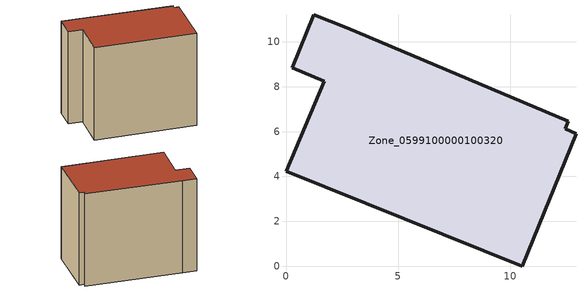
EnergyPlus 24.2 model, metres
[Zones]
Zone_0599100000100320
 floor ground (C_G): 12.45,6.12 12.94,5.91 10.54,0 0,4.23 1.71,8.24 0.28,8.85 1.23,11.2 2.71,10.63 12.6,6.45 z0
 wall outside (C_F): 1.23,11.2 0.28,8.85 1.71,8.24 0,4.23 10.54,0 12.94,5.91 12.45,6.12 12.6,6.45 2.71,10.63 1.23,11.2 z0:10.91
 roof outside (C_R): 12.6,6.45 2.71,10.63 1.23,11.2 0.28,8.85 1.71,8.24 0,4.23 10.54,0 12.94,5.91 12.45,6.12 z10.91
[BUILDING]
Pand.0599100000100320: North Axis=0; Terrain=City; Loads Convergence Tolerance Value=0.04; Temperature Convergence Tolerance Value=0.4; Solar Distribution=FullExterior; Maximum Number of Warmup Days=25; Minimum Number of Warmup Days=1
[Site:Location]
Rotterdam.The.Hague.AP_ZH_NLD Design_Conditions: Latitude=51.96; Longitude=4.45; Time Zone=1; Elevation=-4.5
[SITE:GROUNDTEMPERATURE:BUILDINGSURFACE]
18, 18, 18, 18, 18, 18, 18, 18, 18, 18, 18, 18
[MATERIAL] Thermal Absorptance=0.9; Solar Absorptance=0.7; Visible Absorptance=0.7
Name | Roughness | Thickness | Conductivity | Density | Specific Heat
G.TI.1946 | MediumSmooth | 0.15 | 1 | 540 | 1210
F.TI.1946 | Rough | 0.3 | 0.857143 | 1920 | 840
R.TI.1946 | MediumRough | 0.2 | 0.1 | 1500 | 1000
[CONSTRUCTION]
C_G: G.TI.1946
C_F: F.TI.1946
C_R: R.TI.1946
[ZONE]
Zone_0599100000100320: Type=1; Multiplier=1; Ceiling Height=Autocalculate; Volume=Autocalculate; Floor Area=autocalculate; Part of Total Floor Area=Yes
[ZONEINFILTRATION:DESIGNFLOWRATE]
Infil_Zone_0599100000100320: Zone or ZoneList or Space or SpaceList=Zone_0599100000100320; Schedule=AlwaysOn; Design Flow Rate Calculation Method=Flow/Area; Flow Rate per Floor Area=0.003; Constant Term Coefficient=1; Temperature Term Coefficient=0; Velocity Term Coefficient=0; Velocity Squared Term Coefficient=0
[HVACTEMPLATE:ZONE:IDEALLOADSAIRSYSTEM]
Zone_0599100000100320: Maximum Heating Supply Air Temperature=50; Minimum Cooling Supply Air Temperature=13; Maximum Heating Supply Air Humidity Ratio=0.0156; Minimum Cooling Supply Air Humidity Ratio=0.0077; Heating Limit=NoLimit; Cooling Limit=NoLimit; Dehumidification Control Type=ConstantSensibleHeatRatio; Cooling Sensible Heat Ratio=0.7; Dehumidification Setpoint=60; Humidification Control Type=None; Humidification Setpoint=30; Outdoor Air Method=None; Outdoor Air Flow Rate per Person=0.00944; Outdoor Air Flow Rate per Zone Floor Area=0; Outdoor Air Flow Rate per Zone=0; Demand Controlled Ventilation Type=None; Outdoor Air Economizer Type=NoEconomizer; Heat Recovery Type=None; Sensible Heat Recovery Effectiveness=0.7; Latent Heat Recovery Effectiveness=0.65
[ZONECONTROL:THERMOSTAT]
ThermostatControl_Zone_0599100000100320: Zone or ZoneList=Zone_0599100000100320; Control Type Schedule=DualSetpointControlType; Control 1=Thermostat_Zone_0599100000100320; Temperature Difference Between Cutout And Setpoint=0
[THERMOSTATSETPOINT:DUALSETPOINT]
Thermostat_Zone_0599100000100320: Heating Setpoint Temperature Schedule=HeatingSetpoint_Zone_0599100000100320; Cooling Setpoint Temperature Schedule=CoolingSetpoint_Zone_0599100000100320
[SCHEDULE:COMPACT]
HeatingSetpoint_Zone_0599100000100320: Through: 12/31, For: AllDays, Until: 24:00, 21
CoolingSetpoint_Zone_0599100000100320: Through: 12/31, For: AllDays, Until: 24:00, 24
DualSetpointControlType: Through: 12/31, For: AllDays, Until: 24:00, 4
AlwaysOn: Through: 12/31, For: AllDays, Until: 24:00, 1
